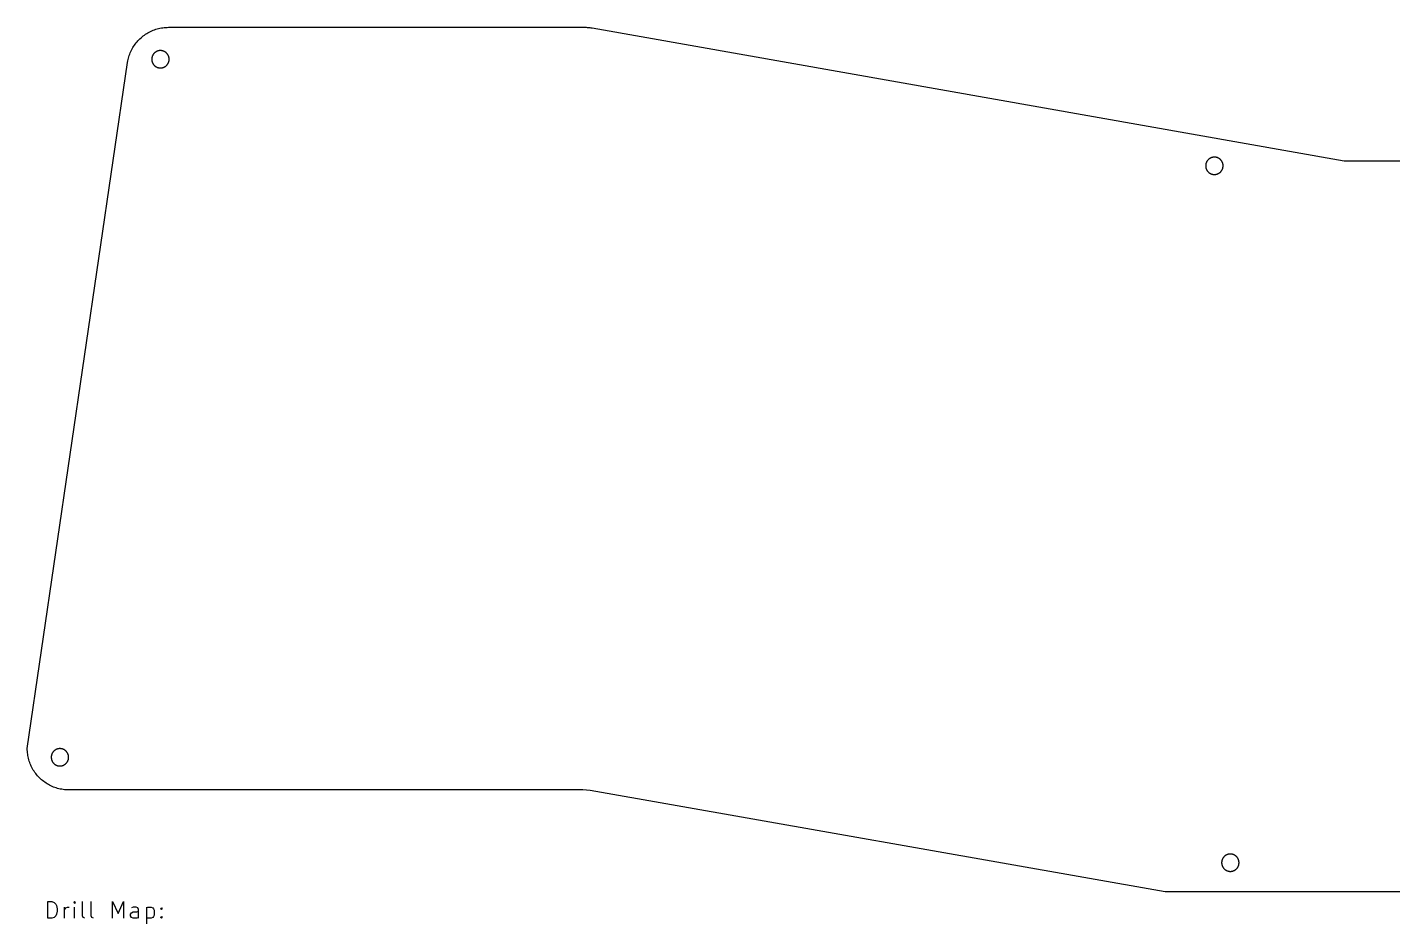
# Model space of a CAD drawing. Extents: x 38 to 367, y -220 to -111.
# Drawn here: x 37.6 to 202.4, y -219.6 to -111.3 of the extents above; entities that cross this region are included whole.
import ezdxf

# ---------------------------------------------------------------- set-up
doc = ezdxf.new("R2010")
doc.units = 0
doc.layers.add('BLACK', color=7, linetype='CONTINUOUS')

msp = doc.modelspace()

# ---------------------------------------------------------------- linework, layer by layer
at = {"layer": 'BLACK', "linetype": 'CONTINUOUS'}
for p, q in [((51.8635, -112.119), (52.009, -112.026)), ((52.009, -112.026), (52.1577, -111.938)), ((52.1577, -111.938), (52.3093, -111.855)), ((52.3093, -111.855), (52.4637, -111.777)), ((52.4637, -111.777), (52.6207, -111.704)), ((52.6207, -111.704), (52.7801, -111.637)), ((52.7801, -111.637), (52.9417, -111.576)), ((52.9417, -111.576), (53.1053, -111.52)), ((53.1053, -111.52), (53.2708, -111.47)), ((53.2708, -111.47), (53.4379, -111.426)), ((53.4379, -111.426), (53.6065, -111.387)), ((53.6065, -111.387), (53.7763, -111.354)), ((53.7763, -111.354), (53.9471, -111.328)), ((53.9471, -111.328), (54.1187, -111.307)), ((54.1187, -111.307), (54.291, -111.292)), ((54.291, -111.292), (54.4636, -111.283)), ((54.4636, -111.283), (54.6365, -111.28)), ((54.6365, -111.28), (104.91, -111.276)), ((104.91, -111.276), (105.055, -111.278)), ((105.055, -111.278), (105.201, -111.284)), ((105.201, -111.284), (105.346, -111.295)), ((105.346, -111.295), (105.491, -111.31)), ((105.491, -111.31), (105.636, -111.329)), ((105.636, -111.329), (105.78, -111.352)), ((105.78, -111.352), (196.597, -127.396)), ((50.2458, -113.888), (50.3311, -113.738)), ((50.3311, -113.738), (50.4215, -113.591)), ((50.4215, -113.591), (50.517, -113.446)), ((50.517, -113.446), (50.6175, -113.306)), ((50.6175, -113.306), (50.7227, -113.169)), ((50.7227, -113.169), (50.8326, -113.035)), ((50.8326, -113.035), (50.9471, -112.905)), ((50.9471, -112.905), (51.0659, -112.78)), ((51.0659, -112.78), (51.1891, -112.659)), ((51.1891, -112.659), (51.3163, -112.541)), ((51.3163, -112.541), (51.4476, -112.429)), ((51.4476, -112.429), (51.5826, -112.321)), ((51.5826, -112.321), (51.7213, -112.218)), ((51.7213, -112.218), (51.8635, -112.119)), ((49.6952, -115.518), (49.7244, -115.348)), ((49.7244, -115.348), (49.7596, -115.179)), ((49.7596, -115.179), (49.8006, -115.011)), ((49.8006, -115.011), (49.8473, -114.844)), ((49.8473, -114.844), (49.8998, -114.679)), ((49.8998, -114.679), (49.958, -114.517)), ((49.958, -114.517), (50.0218, -114.356)), ((50.0218, -114.356), (50.091, -114.198)), ((50.091, -114.198), (50.1657, -114.042)), ((50.1657, -114.042), (50.2458, -113.888)), ((52.6117, -115.087), (52.6104, -115.123)), ((52.6104, -115.123), (52.6104, -115.159)), ((52.6104, -115.159), (52.6117, -115.196)), ((52.6142, -115.05), (52.6117, -115.087)), ((52.6117, -115.196), (52.6142, -115.232)), ((52.618, -115.014), (52.6142, -115.05)), ((52.6142, -115.232), (52.618, -115.268)), ((52.623, -114.978), (52.618, -115.014)), ((52.618, -115.268), (52.623, -115.305)), ((52.6293, -114.942), (52.623, -114.978)), ((52.623, -115.305), (52.6293, -115.34)), ((52.6369, -114.906), (52.6293, -114.942)), ((52.6293, -115.34), (52.6369, -115.376)), ((52.6456, -114.871), (52.6369, -114.906)), ((52.6369, -115.376), (52.6456, -115.411)), ((52.6556, -114.836), (52.6456, -114.871)), ((52.6668, -114.801), (52.6556, -114.836)), ((52.6792, -114.767), (52.6668, -114.801)), ((52.6928, -114.733), (52.6792, -114.767)), ((52.7075, -114.7), (52.6928, -114.733)), ((52.7234, -114.667), (52.7075, -114.7)), ((52.7405, -114.635), (52.7234, -114.667)), ((52.7586, -114.603), (52.7405, -114.635)), ((52.7778, -114.572), (52.7586, -114.603)), ((52.7981, -114.542), (52.7778, -114.572)), ((52.8194, -114.512), (52.7981, -114.542)), ((52.8418, -114.483), (52.8194, -114.512)), ((52.8651, -114.455), (52.8418, -114.483)), ((52.8894, -114.428), (52.8651, -114.455)), ((52.9146, -114.402), (52.8894, -114.428)), ((52.9407, -114.377), (52.9146, -114.402)), ((52.9676, -114.352), (52.9407, -114.377)), ((52.9954, -114.328), (52.9676, -114.352)), ((53.0241, -114.306), (52.9954, -114.328)), ((53.0534, -114.284), (53.0241, -114.306)), ((53.0835, -114.264), (53.0534, -114.284)), ((53.1143, -114.244), (53.0835, -114.264)), ((53.1458, -114.226), (53.1143, -114.244)), ((53.1779, -114.209), (53.1458, -114.226)), ((53.2105, -114.192), (53.1779, -114.209)), ((53.2437, -114.177), (53.2105, -114.192)), ((53.2774, -114.163), (53.2437, -114.177)), ((53.3116, -114.151), (53.2774, -114.163)), ((53.3462, -114.139), (53.3116, -114.151)), ((53.3811, -114.129), (53.3462, -114.139)), ((53.4164, -114.12), (53.3811, -114.129)), ((53.452, -114.112), (53.4164, -114.12)), ((53.4879, -114.105), (53.452, -114.112)), ((53.5239, -114.1), (53.4879, -114.105)), ((53.5602, -114.096), (53.5239, -114.1)), ((53.5965, -114.093), (53.5602, -114.096)), ((53.6329, -114.092), (53.5965, -114.093)), ((53.6693, -114.091), (53.6329, -114.092)), ((53.7058, -114.092), (53.6693, -114.091)), ((53.7422, -114.094), (53.7058, -114.092)), ((53.7784, -114.098), (53.7422, -114.094)), ((53.8146, -114.103), (53.7784, -114.098)), ((53.8505, -114.109), (53.8146, -114.103)), ((53.8863, -114.116), (53.8505, -114.109)), ((53.9217, -114.124), (53.8863, -114.116)), ((53.9568, -114.134), (53.9217, -114.124)), ((53.9916, -114.145), (53.9568, -114.134)), ((54.026, -114.157), (53.9916, -114.145)), ((54.0599, -114.17), (54.026, -114.157)), ((54.0934, -114.185), (54.0599, -114.17)), ((54.1263, -114.2), (54.0934, -114.185)), ((54.1587, -114.217), (54.1263, -114.2)), ((54.1905, -114.235), (54.1587, -114.217)), ((54.2216, -114.254), (54.1905, -114.235)), ((54.2521, -114.274), (54.2216, -114.254)), ((54.2818, -114.295), (54.2521, -114.274)), ((54.3108, -114.317), (54.2818, -114.295)), ((54.339, -114.34), (54.3108, -114.317)), ((54.3664, -114.364), (54.339, -114.34)), ((54.393, -114.389), (54.3664, -114.364)), ((54.4186, -114.415), (54.393, -114.389)), ((54.4434, -114.442), (54.4186, -114.415)), ((54.4672, -114.469), (54.4434, -114.442)), ((54.49, -114.498), (54.4672, -114.469)), ((54.5118, -114.527), (54.49, -114.498)), ((54.5326, -114.557), (54.5118, -114.527)), ((54.5524, -114.588), (54.5326, -114.557)), ((54.5711, -114.619), (54.5524, -114.588)), ((54.5887, -114.651), (54.5711, -114.619)), ((54.6051, -114.683), (54.5887, -114.651)), ((54.6204, -114.716), (54.6051, -114.683)), ((54.6346, -114.75), (54.6204, -114.716)), ((54.6476, -114.784), (54.6346, -114.75)), ((54.6594, -114.818), (54.6476, -114.784)), ((54.67, -114.853), (54.6594, -114.818)), ((54.6794, -114.889), (54.67, -114.853)), ((54.67, -115.429), (54.6794, -115.394)), ((54.6875, -114.924), (54.6794, -114.889)), ((54.6794, -115.394), (54.6875, -115.358)), ((54.6945, -114.96), (54.6875, -114.924)), ((54.6875, -115.358), (54.6945, -115.323)), ((54.7001, -114.996), (54.6945, -114.96)), ((54.6945, -115.323), (54.7001, -115.287)), ((54.7045, -115.032), (54.7001, -114.996)), ((54.7001, -115.287), (54.7045, -115.25)), ((54.7077, -115.068), (54.7045, -115.032)), ((54.7045, -115.25), (54.7077, -115.214)), ((54.7096, -115.105), (54.7077, -115.068)), ((54.7077, -115.214), (54.7096, -115.178)), ((54.7102, -115.141), (54.7096, -115.105)), ((54.7096, -115.178), (54.7102, -115.141)), ((37.5858, -198.421), (49.6952, -115.518)), ((52.6456, -115.411), (52.6556, -115.447)), ((52.6556, -115.447), (52.6668, -115.481)), ((52.6668, -115.481), (52.6792, -115.515)), ((52.6792, -115.515), (52.6928, -115.549)), ((52.6928, -115.549), (52.7075, -115.583)), ((52.7075, -115.583), (52.7234, -115.615)), ((52.7234, -115.615), (52.7405, -115.648)), ((52.7405, -115.648), (52.7586, -115.679)), ((52.7586, -115.679), (52.7778, -115.71)), ((52.7778, -115.71), (52.7981, -115.741)), ((52.7981, -115.741), (52.8194, -115.77)), ((52.8194, -115.77), (52.8418, -115.799)), ((52.8418, -115.799), (52.8651, -115.827)), ((52.8651, -115.827), (52.8894, -115.854)), ((52.8894, -115.854), (52.9146, -115.88)), ((52.9146, -115.88), (52.9407, -115.906)), ((52.9407, -115.906), (52.9676, -115.93)), ((52.9676, -115.93), (52.9954, -115.954)), ((52.9954, -115.954), (53.0241, -115.977)), ((53.0241, -115.977), (53.0534, -115.998)), ((53.0534, -115.998), (53.0835, -116.019)), ((53.0835, -116.019), (53.1143, -116.038)), ((53.1143, -116.038), (53.1458, -116.057)), ((53.1458, -116.057), (53.1779, -116.074)), ((53.1779, -116.074), (53.2105, -116.09)), ((53.2105, -116.09), (53.2437, -116.105)), ((53.2437, -116.105), (53.2774, -116.119)), ((53.2774, -116.119), (53.3116, -116.132)), ((53.3116, -116.132), (53.3462, -116.143)), ((53.3462, -116.143), (53.3811, -116.153)), ((53.3811, -116.153), (53.4164, -116.162)), ((53.4164, -116.162), (53.452, -116.17)), ((53.452, -116.17), (53.4879, -116.177)), ((53.4879, -116.177), (53.5239, -116.182)), ((53.5239, -116.182), (53.5602, -116.186)), ((53.5602, -116.186), (53.5965, -116.189)), ((53.5965, -116.189), (53.6329, -116.191)), ((53.6329, -116.191), (53.6693, -116.191)), ((53.6693, -116.191), (53.7058, -116.19)), ((53.7058, -116.19), (53.7422, -116.188)), ((53.7422, -116.188), (53.7784, -116.185)), ((53.7784, -116.185), (53.8146, -116.18)), ((53.8146, -116.18), (53.8505, -116.174)), ((53.8505, -116.174), (53.8863, -116.167)), ((53.8863, -116.167), (53.9217, -116.158)), ((53.9217, -116.158), (53.9568, -116.148)), ((53.9568, -116.148), (53.9916, -116.138)), ((53.9916, -116.138), (54.026, -116.125)), ((54.026, -116.125), (54.0599, -116.112)), ((54.0599, -116.112), (54.0934, -116.098)), ((54.0934, -116.098), (54.1263, -116.082)), ((54.1263, -116.082), (54.1587, -116.065)), ((54.1587, -116.065), (54.1905, -116.047)), ((54.1905, -116.047), (54.2216, -116.029)), ((54.2216, -116.029), (54.2521, -116.008)), ((54.2521, -116.008), (54.2818, -115.987)), ((54.2818, -115.987), (54.3108, -115.965)), ((54.3108, -115.965), (54.339, -115.942)), ((54.339, -115.942), (54.3664, -115.918)), ((54.3664, -115.918), (54.393, -115.893)), ((54.393, -115.893), (54.4186, -115.867)), ((54.4186, -115.867), (54.4434, -115.841)), ((54.4434, -115.841), (54.4672, -115.813)), ((54.4672, -115.813), (54.49, -115.785)), ((54.49, -115.785), (54.5118, -115.755)), ((54.5118, -115.755), (54.5326, -115.725)), ((54.5326, -115.725), (54.5524, -115.695)), ((54.5524, -115.695), (54.5711, -115.664)), ((54.5711, -115.664), (54.5887, -115.632)), ((54.5887, -115.632), (54.6051, -115.599)), ((54.6051, -115.599), (54.6204, -115.566)), ((54.6204, -115.566), (54.6346, -115.532)), ((54.6346, -115.532), (54.6476, -115.498)), ((54.6476, -115.498), (54.6594, -115.464)), ((54.6594, -115.464), (54.67, -115.429)), ((179.866, -127.959), (179.865, -127.995)), ((179.865, -127.995), (179.865, -128.032)), ((179.865, -128.032), (179.866, -128.068)), ((179.869, -127.922), (179.866, -127.959)), ((179.866, -128.068), (179.869, -128.104)), ((179.873, -127.886), (179.869, -127.922)), ((179.869, -128.104), (179.873, -128.141)), ((179.878, -127.85), (179.873, -127.886)), ((179.873, -128.141), (179.878, -128.177)), ((179.884, -127.814), (179.878, -127.85)), ((179.878, -128.177), (179.884, -128.213)), ((179.892, -127.778), (179.884, -127.814)), ((179.884, -128.213), (179.892, -128.248)), ((179.9, -127.743), (179.892, -127.778)), ((179.892, -128.248), (179.9, -128.284)), ((179.91, -127.708), (179.9, -127.743)), ((179.9, -128.284), (179.91, -128.319)), ((179.921, -127.673), (179.91, -127.708)), ((179.91, -128.319), (179.921, -128.353)), ((179.934, -127.639), (179.921, -127.673)), ((179.921, -128.353), (179.934, -128.388)), ((179.947, -127.605), (179.934, -127.639)), ((179.934, -128.388), (179.947, -128.421)), ((179.962, -127.572), (179.947, -127.605)), ((179.947, -128.421), (179.962, -128.455)), ((179.978, -127.539), (179.962, -127.572)), ((179.962, -128.455), (179.978, -128.488)), ((179.995, -127.507), (179.978, -127.539)), ((179.978, -128.488), (179.995, -128.52)), ((180.013, -127.475), (179.995, -127.507)), ((179.995, -128.52), (180.013, -128.551)), ((180.032, -127.444), (180.013, -127.475)), ((180.013, -128.551), (180.032, -128.582)), ((180.053, -127.414), (180.032, -127.444)), ((180.032, -128.582), (180.053, -128.613)), ((180.074, -127.384), (180.053, -127.414)), ((180.096, -127.356), (180.074, -127.384)), ((180.12, -127.328), (180.096, -127.356)), ((180.144, -127.3), (180.12, -127.328)), ((180.169, -127.274), (180.144, -127.3)), ((180.195, -127.249), (180.169, -127.274)), ((180.222, -127.224), (180.195, -127.249)), ((180.25, -127.201), (180.222, -127.224)), ((180.279, -127.178), (180.25, -127.201)), ((180.308, -127.156), (180.279, -127.178)), ((180.338, -127.136), (180.308, -127.156)), ((180.369, -127.116), (180.338, -127.136)), ((180.4, -127.098), (180.369, -127.116)), ((180.433, -127.081), (180.4, -127.098)), ((180.465, -127.065), (180.433, -127.081)), ((180.498, -127.049), (180.465, -127.065)), ((180.532, -127.036), (180.498, -127.049)), ((180.566, -127.023), (180.532, -127.036)), ((180.601, -127.011), (180.566, -127.023)), ((180.636, -127.001), (180.601, -127.011)), ((180.671, -126.992), (180.636, -127.001)), ((180.707, -126.984), (180.671, -126.992)), ((180.743, -126.978), (180.707, -126.984)), ((180.779, -126.972), (180.743, -126.978)), ((180.815, -126.968), (180.779, -126.972)), ((180.851, -126.965), (180.815, -126.968)), ((180.888, -126.964), (180.851, -126.965)), ((180.924, -126.963), (180.888, -126.964)), ((180.96, -126.964), (180.924, -126.963)), ((180.997, -126.967), (180.96, -126.964)), ((181.033, -126.97), (180.997, -126.967)), ((181.069, -126.975), (181.033, -126.97)), ((181.105, -126.981), (181.069, -126.975)), ((181.141, -126.988), (181.105, -126.981)), ((181.176, -126.996), (181.141, -126.988)), ((181.212, -127.006), (181.176, -126.996)), ((181.246, -127.017), (181.212, -127.006)), ((181.281, -127.029), (181.246, -127.017)), ((181.315, -127.042), (181.281, -127.029)), ((181.348, -127.057), (181.315, -127.042)), ((181.381, -127.072), (181.348, -127.057)), ((181.413, -127.089), (181.381, -127.072)), ((181.445, -127.107), (181.413, -127.089)), ((181.476, -127.126), (181.445, -127.107)), ((181.507, -127.146), (181.476, -127.126)), ((181.536, -127.167), (181.507, -127.146)), ((181.565, -127.189), (181.536, -127.167)), ((181.594, -127.212), (181.565, -127.189)), ((181.621, -127.236), (181.594, -127.212)), ((181.648, -127.261), (181.621, -127.236)), ((181.673, -127.287), (181.648, -127.261)), ((181.698, -127.314), (181.673, -127.287)), ((181.722, -127.342), (181.698, -127.314)), ((181.745, -127.37), (181.722, -127.342)), ((181.767, -127.399), (181.745, -127.37)), ((181.787, -127.429), (181.767, -127.399)), ((181.807, -127.46), (181.787, -127.429)), ((181.787, -128.598), (181.807, -128.567)), ((181.826, -127.491), (181.807, -127.46)), ((181.807, -128.567), (181.826, -128.536)), ((181.843, -127.523), (181.826, -127.491)), ((181.826, -128.536), (181.843, -128.504)), ((181.86, -127.555), (181.843, -127.523)), ((181.843, -128.504), (181.86, -128.471)), ((181.875, -127.588), (181.86, -127.555)), ((181.86, -128.471), (181.875, -128.438)), ((181.889, -127.622), (181.875, -127.588)), ((181.875, -128.438), (181.889, -128.405)), ((181.902, -127.656), (181.889, -127.622)), ((181.889, -128.405), (181.902, -128.371)), ((181.914, -127.691), (181.902, -127.656)), ((181.902, -128.371), (181.914, -128.336)), ((181.925, -127.725), (181.914, -127.691)), ((181.914, -128.336), (181.925, -128.301)), ((181.934, -127.761), (181.925, -127.725)), ((181.925, -128.301), (181.934, -128.266)), ((181.942, -127.796), (181.934, -127.761)), ((181.934, -128.266), (181.942, -128.23)), ((181.949, -127.832), (181.942, -127.796)), ((181.942, -128.23), (181.949, -128.195)), ((181.955, -127.868), (181.949, -127.832)), ((181.949, -128.195), (181.955, -128.159)), ((181.959, -127.904), (181.955, -127.868)), ((181.955, -128.159), (181.959, -128.122)), ((181.962, -127.941), (181.959, -127.904)), ((181.959, -128.122), (181.962, -128.086)), ((181.964, -127.977), (181.962, -127.941)), ((181.962, -128.086), (181.964, -128.05)), ((181.965, -128.013), (181.964, -127.977)), ((181.964, -128.05), (181.965, -128.013)), ((196.597, -127.396), (196.655, -127.406)), ((196.655, -127.406), (196.713, -127.413)), ((196.713, -127.413), (196.771, -127.419)), ((196.771, -127.419), (196.829, -127.423)), ((196.829, -127.423), (196.887, -127.426)), ((196.887, -127.426), (196.945, -127.427)), ((196.945, -127.427), (208.721, -127.427)), ((180.053, -128.613), (180.074, -128.642)), ((180.074, -128.642), (180.096, -128.671)), ((180.096, -128.671), (180.12, -128.699)), ((180.12, -128.699), (180.144, -128.726)), ((180.144, -128.726), (180.169, -128.753)), ((180.169, -128.753), (180.195, -128.778)), ((180.195, -128.778), (180.222, -128.803)), ((180.222, -128.803), (180.25, -128.826)), ((180.25, -128.826), (180.279, -128.849)), ((180.279, -128.849), (180.308, -128.87)), ((180.308, -128.87), (180.338, -128.891)), ((180.338, -128.891), (180.369, -128.91)), ((180.369, -128.91), (180.4, -128.929)), ((180.4, -128.929), (180.433, -128.946)), ((180.433, -128.946), (180.465, -128.962)), ((180.465, -128.962), (180.498, -128.977)), ((180.498, -128.977), (180.532, -128.991)), ((180.532, -128.991), (180.566, -129.004)), ((180.566, -129.004), (180.601, -129.015)), ((180.601, -129.015), (180.636, -129.026)), ((180.636, -129.026), (180.671, -129.035)), ((180.671, -129.035), (180.707, -129.042)), ((180.707, -129.042), (180.743, -129.049)), ((180.743, -129.049), (180.779, -129.054)), ((180.779, -129.054), (180.815, -129.059)), ((180.815, -129.059), (180.851, -129.061)), ((180.851, -129.061), (180.888, -129.063)), ((180.888, -129.063), (180.924, -129.063)), ((180.924, -129.063), (180.96, -129.062)), ((180.96, -129.062), (180.997, -129.06)), ((180.997, -129.06), (181.033, -129.057)), ((181.033, -129.057), (181.069, -129.052)), ((181.069, -129.052), (181.105, -129.046)), ((181.105, -129.046), (181.141, -129.039)), ((181.141, -129.039), (181.176, -129.03)), ((181.176, -129.03), (181.212, -129.021)), ((181.212, -129.021), (181.246, -129.01)), ((181.246, -129.01), (181.281, -128.998)), ((181.281, -128.998), (181.315, -128.984)), ((181.315, -128.984), (181.348, -128.97)), ((181.348, -128.97), (181.381, -128.954)), ((181.381, -128.954), (181.413, -128.937)), ((181.413, -128.937), (181.445, -128.92)), ((181.445, -128.92), (181.476, -128.901)), ((181.476, -128.901), (181.507, -128.881)), ((181.507, -128.881), (181.536, -128.86)), ((181.536, -128.86), (181.565, -128.838)), ((181.565, -128.838), (181.594, -128.814)), ((181.594, -128.814), (181.621, -128.79)), ((181.621, -128.79), (181.648, -128.765)), ((181.648, -128.765), (181.673, -128.74)), ((181.673, -128.74), (181.698, -128.713)), ((181.698, -128.713), (181.722, -128.685)), ((181.722, -128.685), (181.745, -128.657)), ((181.745, -128.657), (181.767, -128.628)), ((181.767, -128.628), (181.787, -128.598)), ((37.5886, -198.592), (37.5858, -198.421)), ((37.5973, -198.762), (37.5886, -198.592)), ((37.6118, -198.932), (37.5973, -198.762)), ((37.6321, -199.102), (37.6118, -198.932)), ((37.6582, -199.271), (37.6321, -199.102)), ((37.69, -199.439), (37.6582, -199.271)), ((37.7275, -199.605), (37.69, -199.439)), ((40.4758, -199.428), (40.4746, -199.465)), ((40.4746, -199.465), (40.4746, -199.501)), ((40.4784, -199.392), (40.4758, -199.428)), ((40.4821, -199.356), (40.4784, -199.392)), ((40.4872, -199.32), (40.4821, -199.356)), ((40.4935, -199.284), (40.4872, -199.32)), ((40.501, -199.248), (40.4935, -199.284)), ((40.5098, -199.213), (40.501, -199.248)), ((40.5198, -199.178), (40.5098, -199.213)), ((40.531, -199.143), (40.5198, -199.178)), ((40.5434, -199.109), (40.531, -199.143)), ((40.557, -199.075), (40.5434, -199.109)), ((40.5717, -199.042), (40.557, -199.075)), ((40.5876, -199.009), (40.5717, -199.042)), ((40.6046, -198.976), (40.5876, -199.009)), ((40.6228, -198.945), (40.6046, -198.976)), ((40.642, -198.914), (40.6228, -198.945)), ((40.6623, -198.884), (40.642, -198.914)), ((40.6836, -198.854), (40.6623, -198.884)), ((40.7059, -198.825), (40.6836, -198.854)), ((40.7292, -198.797), (40.7059, -198.825)), ((40.7535, -198.77), (40.7292, -198.797)), ((40.7787, -198.744), (40.7535, -198.77)), ((40.8048, -198.718), (40.7787, -198.744)), ((40.8318, -198.694), (40.8048, -198.718)), ((40.8596, -198.67), (40.8318, -198.694)), ((40.8882, -198.648), (40.8596, -198.67)), ((40.9176, -198.626), (40.8882, -198.648)), ((40.9477, -198.606), (40.9176, -198.626)), ((40.9785, -198.586), (40.9477, -198.606)), ((41.01, -198.568), (40.9785, -198.586)), ((41.042, -198.55), (41.01, -198.568)), ((41.0747, -198.534), (41.042, -198.55)), ((41.1079, -198.519), (41.0747, -198.534)), ((41.1416, -198.505), (41.1079, -198.519)), ((41.1758, -198.493), (41.1416, -198.505)), ((41.2104, -198.481), (41.1758, -198.493)), ((41.2453, -198.471), (41.2104, -198.481)), ((41.2806, -198.462), (41.2453, -198.471)), ((41.3162, -198.454), (41.2806, -198.462)), ((41.3521, -198.447), (41.3162, -198.454)), ((41.3881, -198.442), (41.3521, -198.447)), ((41.4243, -198.438), (41.3881, -198.442)), ((41.4607, -198.435), (41.4243, -198.438)), ((41.4971, -198.433), (41.4607, -198.435)), ((41.5335, -198.433), (41.4971, -198.433)), ((41.57, -198.434), (41.5335, -198.433)), ((41.6063, -198.436), (41.57, -198.434)), ((41.6426, -198.44), (41.6063, -198.436)), ((41.6788, -198.444), (41.6426, -198.44)), ((41.7147, -198.45), (41.6788, -198.444)), ((41.7504, -198.458), (41.7147, -198.45)), ((41.7859, -198.466), (41.7504, -198.458)), ((41.821, -198.476), (41.7859, -198.466)), ((41.8558, -198.487), (41.821, -198.476)), ((41.8902, -198.499), (41.8558, -198.487)), ((41.9241, -198.512), (41.8902, -198.499)), ((41.9576, -198.526), (41.9241, -198.512)), ((41.9905, -198.542), (41.9576, -198.526)), ((42.0229, -198.559), (41.9905, -198.542)), ((42.0547, -198.577), (42.0229, -198.559)), ((42.0858, -198.596), (42.0547, -198.577)), ((42.1163, -198.616), (42.0858, -198.596)), ((42.146, -198.637), (42.1163, -198.616)), ((42.175, -198.659), (42.146, -198.637)), ((42.2032, -198.682), (42.175, -198.659)), ((42.2306, -198.706), (42.2032, -198.682)), ((42.2571, -198.731), (42.2306, -198.706)), ((42.2828, -198.757), (42.2571, -198.731)), ((42.3075, -198.784), (42.2828, -198.757)), ((42.3314, -198.811), (42.3075, -198.784)), ((42.3542, -198.84), (42.3314, -198.811)), ((42.376, -198.869), (42.3542, -198.84)), ((42.3968, -198.899), (42.376, -198.869)), ((42.4166, -198.929), (42.3968, -198.899)), ((42.4352, -198.961), (42.4166, -198.929)), ((42.4528, -198.993), (42.4352, -198.961)), ((42.4693, -199.025), (42.4528, -198.993)), ((42.4846, -199.058), (42.4693, -199.025)), ((42.4988, -199.092), (42.4846, -199.058)), ((42.5118, -199.126), (42.4988, -199.092)), ((42.5236, -199.16), (42.5118, -199.126)), ((42.5342, -199.195), (42.5236, -199.16)), ((42.5436, -199.23), (42.5342, -199.195)), ((42.5517, -199.266), (42.5436, -199.23)), ((42.5586, -199.302), (42.5517, -199.266)), ((42.5643, -199.338), (42.5586, -199.302)), ((42.5687, -199.374), (42.5643, -199.338)), ((42.5719, -199.41), (42.5687, -199.374)), ((42.5738, -199.447), (42.5719, -199.41)), ((42.5744, -199.483), (42.5738, -199.447)), ((37.7707, -199.77), (37.7275, -199.605)), ((37.8196, -199.934), (37.7707, -199.77)), ((37.8739, -200.096), (37.8196, -199.934)), ((37.9338, -200.256), (37.8739, -200.096)), ((37.9991, -200.414), (37.9338, -200.256)), ((38.0698, -200.569), (37.9991, -200.414)), ((38.1457, -200.722), (38.0698, -200.569)), ((38.2268, -200.872), (38.1457, -200.722)), ((38.313, -201.02), (38.2268, -200.872)), ((38.4042, -201.164), (38.313, -201.02)), ((40.4746, -199.501), (40.4758, -199.538)), ((40.4758, -199.538), (40.4784, -199.574)), ((40.4784, -199.574), (40.4821, -199.61)), ((40.4821, -199.61), (40.4872, -199.646)), ((40.4872, -199.646), (40.4935, -199.682)), ((40.4935, -199.682), (40.501, -199.718)), ((40.501, -199.718), (40.5098, -199.753)), ((40.5098, -199.753), (40.5198, -199.788)), ((40.5198, -199.788), (40.531, -199.823)), ((40.531, -199.823), (40.5434, -199.857)), ((40.5434, -199.857), (40.557, -199.891)), ((40.557, -199.891), (40.5717, -199.924)), ((40.5717, -199.924), (40.5876, -199.957)), ((40.5876, -199.957), (40.6046, -199.989)), ((40.6046, -199.989), (40.6228, -200.021)), ((40.6228, -200.021), (40.642, -200.052)), ((40.642, -200.052), (40.6623, -200.082)), ((40.6623, -200.082), (40.6836, -200.112)), ((40.6836, -200.112), (40.7059, -200.141)), ((40.7059, -200.141), (40.7292, -200.169)), ((40.7292, -200.169), (40.7535, -200.196)), ((40.7535, -200.196), (40.7787, -200.222)), ((40.7787, -200.222), (40.8048, -200.248)), ((40.8048, -200.248), (40.8318, -200.272)), ((40.8318, -200.272), (40.8596, -200.296)), ((40.8596, -200.296), (40.8882, -200.318)), ((40.8882, -200.318), (40.9176, -200.34)), ((40.9176, -200.34), (40.9477, -200.36)), ((40.9477, -200.36), (40.9785, -200.38)), ((40.9785, -200.38), (41.01, -200.398)), ((41.01, -200.398), (41.042, -200.416)), ((41.042, -200.416), (41.0747, -200.432)), ((41.0747, -200.432), (41.1079, -200.447)), ((41.1079, -200.447), (41.1416, -200.461)), ((41.1416, -200.461), (41.1758, -200.473)), ((41.1758, -200.473), (41.2104, -200.485)), ((41.2104, -200.485), (41.2453, -200.495)), ((41.2453, -200.495), (41.2806, -200.504)), ((41.2806, -200.504), (41.3162, -200.512)), ((41.3162, -200.512), (41.3521, -200.519)), ((41.3521, -200.519), (41.3881, -200.524)), ((41.3881, -200.524), (41.4243, -200.528)), ((41.4243, -200.528), (41.4607, -200.531)), ((41.4607, -200.531), (41.4971, -200.533)), ((41.4971, -200.533), (41.5335, -200.533)), ((41.5335, -200.533), (41.57, -200.532)), ((41.57, -200.532), (41.6063, -200.53)), ((41.6063, -200.53), (41.6426, -200.526)), ((41.6426, -200.526), (41.6788, -200.522)), ((41.6788, -200.522), (41.7147, -200.516)), ((41.7147, -200.516), (41.7504, -200.508)), ((41.7504, -200.508), (41.7859, -200.5)), ((41.7859, -200.5), (41.821, -200.49)), ((41.821, -200.49), (41.8558, -200.479)), ((41.8558, -200.479), (41.8902, -200.467)), ((41.8902, -200.467), (41.9241, -200.454)), ((41.9241, -200.454), (41.9576, -200.439)), ((41.9576, -200.439), (41.9905, -200.424)), ((41.9905, -200.424), (42.0229, -200.407)), ((42.0229, -200.407), (42.0547, -200.389)), ((42.0547, -200.389), (42.0858, -200.37)), ((42.0858, -200.37), (42.1163, -200.35)), ((42.1163, -200.35), (42.146, -200.329)), ((42.146, -200.329), (42.175, -200.307)), ((42.175, -200.307), (42.2032, -200.284)), ((42.2032, -200.284), (42.2306, -200.26)), ((42.2306, -200.26), (42.2571, -200.235)), ((42.2571, -200.235), (42.2828, -200.209)), ((42.2828, -200.209), (42.3075, -200.182)), ((42.3075, -200.182), (42.3314, -200.155)), ((42.3314, -200.155), (42.3542, -200.126)), ((42.3542, -200.126), (42.376, -200.097)), ((42.376, -200.097), (42.3968, -200.067)), ((42.3968, -200.067), (42.4166, -200.037)), ((42.4166, -200.037), (42.4352, -200.005)), ((42.4352, -200.005), (42.4528, -199.973)), ((42.4528, -199.973), (42.4693, -199.941)), ((42.4693, -199.941), (42.4846, -199.908)), ((42.4846, -199.908), (42.4988, -199.874)), ((42.4988, -199.874), (42.5118, -199.84)), ((42.5118, -199.84), (42.5236, -199.806)), ((42.5236, -199.806), (42.5342, -199.771)), ((42.5342, -199.771), (42.5436, -199.736)), ((42.5436, -199.736), (42.5517, -199.7)), ((42.5517, -199.7), (42.5586, -199.664)), ((42.5586, -199.664), (42.5643, -199.628)), ((42.5643, -199.628), (42.5687, -199.592)), ((42.5687, -199.592), (42.5719, -199.556)), ((42.5719, -199.556), (42.5738, -199.519)), ((42.5738, -199.519), (42.5744, -199.483)), ((38.5002, -201.305), (38.4042, -201.164)), ((38.601, -201.443), (38.5002, -201.305)), ((38.7065, -201.578), (38.601, -201.443)), ((38.8165, -201.708), (38.7065, -201.578)), ((38.9309, -201.835), (38.8165, -201.708)), ((39.0495, -201.958), (38.9309, -201.835)), ((39.1723, -202.077), (39.0495, -201.958)), ((39.2991, -202.191), (39.1723, -202.077)), ((39.4297, -202.301), (39.2991, -202.191)), ((39.5639, -202.407), (39.4297, -202.301)), ((39.7017, -202.507), (39.5639, -202.407)), ((39.8429, -202.604), (39.7017, -202.507)), ((39.9873, -202.695), (39.8429, -202.604)), ((40.1347, -202.781), (39.9873, -202.695)), ((40.2849, -202.862), (40.1347, -202.781)), ((40.4378, -202.938), (40.2849, -202.862)), ((40.5933, -203.009), (40.4378, -202.938)), ((40.7511, -203.074), (40.5933, -203.009)), ((40.911, -203.134), (40.7511, -203.074)), ((41.0728, -203.189), (40.911, -203.134)), ((41.2365, -203.238), (41.0728, -203.189)), ((41.4017, -203.281), (41.2365, -203.238)), ((41.5682, -203.318), (41.4017, -203.281)), ((41.736, -203.35), (41.5682, -203.318)), ((41.9048, -203.376), (41.736, -203.35)), ((42.0743, -203.397), (41.9048, -203.376)), ((42.2445, -203.411), (42.0743, -203.397)), ((42.415, -203.42), (42.2445, -203.411)), ((42.5858, -203.423), (42.415, -203.42)), ((104.677, -203.423), (42.5858, -203.423)), ((105.544, -203.499), (104.677, -203.423)), ((174.962, -215.718), (105.544, -203.499)), ((181.792, -212.163), (181.791, -212.2)), ((181.791, -212.2), (181.791, -212.236)), ((181.791, -212.236), (181.792, -212.273)), ((181.795, -212.127), (181.792, -212.163)), ((181.792, -212.273), (181.795, -212.309)), ((181.799, -212.091), (181.795, -212.127)), ((181.795, -212.309), (181.799, -212.345)), ((181.804, -212.055), (181.799, -212.091)), ((181.799, -212.345), (181.804, -212.381)), ((181.81, -212.019), (181.804, -212.055)), ((181.804, -212.381), (181.81, -212.417)), ((181.818, -211.983), (181.81, -212.019)), ((181.81, -212.417), (181.818, -212.453)), ((181.826, -211.948), (181.818, -211.983)), ((181.818, -212.453), (181.826, -212.488)), ((181.836, -211.913), (181.826, -211.948)), ((181.826, -212.488), (181.836, -212.523)), ((181.848, -211.878), (181.836, -211.913)), ((181.836, -212.523), (181.848, -212.558)), ((181.86, -211.844), (181.848, -211.878)), ((181.848, -212.558), (181.86, -212.592)), ((181.873, -211.81), (181.86, -211.844)), ((181.86, -212.592), (181.873, -212.626)), ((181.888, -211.777), (181.873, -211.81)), ((181.873, -212.626), (181.888, -212.66)), ((181.904, -211.744), (181.888, -211.777)), ((181.888, -212.66), (181.904, -212.692)), ((181.921, -211.712), (181.904, -211.744)), ((181.939, -211.68), (181.921, -211.712)), ((181.959, -211.649), (181.939, -211.68)), ((181.979, -211.619), (181.959, -211.649)), ((182, -211.589), (181.979, -211.619)), ((182.022, -211.56), (182, -211.589)), ((182.046, -211.532), (182.022, -211.56)), ((182.07, -211.505), (182.046, -211.532)), ((182.095, -211.479), (182.07, -211.505)), ((182.121, -211.453), (182.095, -211.479)), ((182.148, -211.429), (182.121, -211.453)), ((182.176, -211.405), (182.148, -211.429)), ((182.205, -211.383), (182.176, -211.405)), ((182.234, -211.361), (182.205, -211.383)), ((182.264, -211.341), (182.234, -211.361)), ((182.295, -211.321), (182.264, -211.341)), ((182.326, -211.303), (182.295, -211.321)), ((182.359, -211.285), (182.326, -211.303)), ((182.391, -211.269), (182.359, -211.285)), ((182.424, -211.254), (182.391, -211.269)), ((182.458, -211.24), (182.424, -211.254)), ((182.492, -211.228), (182.458, -211.24)), ((182.527, -211.216), (182.492, -211.228)), ((182.562, -211.206), (182.527, -211.216)), ((182.597, -211.197), (182.562, -211.206)), ((182.633, -211.189), (182.597, -211.197)), ((182.669, -211.182), (182.633, -211.189)), ((182.705, -211.177), (182.669, -211.182)), ((182.741, -211.173), (182.705, -211.177)), ((182.777, -211.17), (182.741, -211.173)), ((182.814, -211.168), (182.777, -211.17)), ((182.85, -211.168), (182.814, -211.168)), ((182.886, -211.169), (182.85, -211.168)), ((182.923, -211.171), (182.886, -211.169)), ((182.959, -211.175), (182.923, -211.171)), ((182.995, -211.18), (182.959, -211.175)), ((183.031, -211.186), (182.995, -211.18)), ((183.067, -211.193), (183.031, -211.186)), ((183.102, -211.201), (183.067, -211.193)), ((183.138, -211.211), (183.102, -211.201)), ((183.172, -211.222), (183.138, -211.211)), ((183.207, -211.234), (183.172, -211.222)), ((183.241, -211.247), (183.207, -211.234)), ((183.274, -211.262), (183.241, -211.247)), ((183.307, -211.277), (183.274, -211.262)), ((183.339, -211.294), (183.307, -211.277)), ((183.371, -211.312), (183.339, -211.294)), ((183.402, -211.331), (183.371, -211.312)), ((183.433, -211.351), (183.402, -211.331)), ((183.463, -211.372), (183.433, -211.351)), ((183.492, -211.394), (183.463, -211.372)), ((183.52, -211.417), (183.492, -211.394)), ((183.547, -211.441), (183.52, -211.417)), ((183.574, -211.466), (183.547, -211.441)), ((183.599, -211.492), (183.574, -211.466)), ((183.624, -211.519), (183.599, -211.492)), ((183.648, -211.546), (183.624, -211.519)), ((183.671, -211.575), (183.648, -211.546)), ((183.693, -211.604), (183.671, -211.575)), ((183.713, -211.634), (183.693, -211.604)), ((183.733, -211.664), (183.713, -211.634)), ((183.752, -211.696), (183.733, -211.664)), ((183.769, -211.728), (183.752, -211.696)), ((183.786, -211.76), (183.769, -211.728)), ((183.801, -211.793), (183.786, -211.76)), ((183.786, -212.676), (183.801, -212.643)), ((183.815, -211.827), (183.801, -211.793)), ((183.801, -212.643), (183.815, -212.609)), ((183.828, -211.861), (183.815, -211.827)), ((183.815, -212.609), (183.828, -212.575)), ((183.84, -211.895), (183.828, -211.861)), ((183.828, -212.575), (183.84, -212.541)), ((183.851, -211.93), (183.84, -211.895)), ((183.84, -212.541), (183.851, -212.506)), ((183.86, -211.965), (183.851, -211.93)), ((183.851, -212.506), (183.86, -212.471)), ((183.868, -212.001), (183.86, -211.965)), ((183.86, -212.471), (183.868, -212.435)), ((183.875, -212.037), (183.868, -212.001)), ((183.868, -212.435), (183.875, -212.399)), ((183.881, -212.073), (183.875, -212.037)), ((183.875, -212.399), (183.881, -212.363)), ((183.885, -212.109), (183.881, -212.073)), ((183.881, -212.363), (183.885, -212.327)), ((183.888, -212.145), (183.885, -212.109)), ((183.885, -212.327), (183.888, -212.291)), ((183.89, -212.182), (183.888, -212.145)), ((183.888, -212.291), (183.89, -212.255)), ((183.891, -212.218), (183.89, -212.182)), ((183.89, -212.255), (183.891, -212.218)), ((181.904, -212.692), (181.921, -212.725)), ((181.921, -212.725), (181.939, -212.756)), ((181.939, -212.756), (181.959, -212.787)), ((181.959, -212.787), (181.979, -212.817)), ((181.979, -212.817), (182, -212.847)), ((182, -212.847), (182.022, -212.876)), ((182.022, -212.876), (182.046, -212.904)), ((182.046, -212.904), (182.07, -212.931)), ((182.07, -212.931), (182.095, -212.957)), ((182.095, -212.957), (182.121, -212.983)), ((182.121, -212.983), (182.148, -213.007)), ((182.148, -213.007), (182.176, -213.031)), ((182.176, -213.031), (182.205, -213.053)), ((182.205, -213.053), (182.234, -213.075)), ((182.234, -213.075), (182.264, -213.096)), ((182.264, -213.096), (182.295, -213.115)), ((182.295, -213.115), (182.326, -213.133)), ((182.326, -213.133), (182.359, -213.151)), ((182.359, -213.151), (182.391, -213.167)), ((182.391, -213.167), (182.424, -213.182)), ((182.424, -213.182), (182.458, -213.196)), ((182.458, -213.196), (182.492, -213.209)), ((182.492, -213.209), (182.527, -213.22)), ((182.527, -213.22), (182.562, -213.23)), ((182.562, -213.23), (182.597, -213.239)), ((182.597, -213.239), (182.633, -213.247)), ((182.633, -213.247), (182.669, -213.254)), ((182.669, -213.254), (182.705, -213.259)), ((182.705, -213.259), (182.741, -213.263)), ((182.741, -213.263), (182.777, -213.266)), ((182.777, -213.266), (182.814, -213.268)), ((182.814, -213.268), (182.85, -213.268)), ((182.85, -213.268), (182.886, -213.267)), ((182.886, -213.267), (182.923, -213.265)), ((182.923, -213.265), (182.959, -213.261)), ((182.959, -213.261), (182.995, -213.257)), ((182.995, -213.257), (183.031, -213.251)), ((183.031, -213.251), (183.067, -213.244)), ((183.067, -213.244), (183.102, -213.235)), ((183.102, -213.235), (183.138, -213.225)), ((183.138, -213.225), (183.172, -213.214)), ((183.172, -213.214), (183.207, -213.202)), ((183.207, -213.202), (183.241, -213.189)), ((183.241, -213.189), (183.274, -213.175)), ((183.274, -213.175), (183.307, -213.159)), ((183.307, -213.159), (183.339, -213.142)), ((183.339, -213.142), (183.371, -213.124)), ((183.371, -213.124), (183.402, -213.105)), ((183.402, -213.105), (183.433, -213.085)), ((183.433, -213.085), (183.463, -213.064)), ((183.463, -213.064), (183.492, -213.042)), ((183.492, -213.042), (183.52, -213.019)), ((183.52, -213.019), (183.547, -212.995)), ((183.547, -212.995), (183.574, -212.97)), ((183.574, -212.97), (183.599, -212.944)), ((183.599, -212.944), (183.624, -212.918)), ((183.624, -212.918), (183.648, -212.89)), ((183.648, -212.89), (183.671, -212.862)), ((183.671, -212.862), (183.693, -212.832)), ((183.693, -212.832), (183.713, -212.802)), ((183.713, -212.802), (183.733, -212.772)), ((183.733, -212.772), (183.752, -212.74)), ((183.752, -212.74), (183.769, -212.709)), ((183.769, -212.709), (183.786, -212.676)), ((229.918, -215.718), (174.962, -215.718)), ((40.0619, -218.923), (40.0619, -216.923)), ((40.0619, -216.923), (40.5381, -216.923)), ((40.5381, -216.923), (40.8238, -217.018)), ((40.8238, -217.018), (41.0143, -217.209)), ((41.0143, -217.209), (41.1096, -217.399)), ((41.1096, -217.399), (41.2048, -217.78)), ((42.0619, -218.923), (42.0619, -217.59)), ((42.2524, -217.685), (42.4429, -217.59)), ((42.4429, -217.59), (42.6334, -217.59)), ((43.3, -216.923), (43.2048, -217.018)), ((43.2048, -217.018), (43.3, -217.113)), ((43.3953, -217.018), (43.3, -216.923)), ((43.3, -216.923), (43.3, -217.113)), ((43.3, -217.113), (43.3953, -217.018)), ((43.3, -218.923), (43.3, -217.59)), ((44.2524, -218.637), (44.2524, -216.923)), ((45.3, -218.637), (45.3, -216.923)), ((47.8715, -218.923), (47.8715, -216.923)), ((47.8715, -216.923), (48.5381, -218.351)), ((48.5381, -218.351), (49.2048, -216.923)), ((49.2048, -216.923), (49.2048, -218.923)), ((50.3477, -217.59), (50.1572, -217.685)), ((50.7286, -217.59), (50.3477, -217.59)), ((50.9191, -217.685), (50.7286, -217.59)), ((51.9667, -217.59), (51.9667, -219.59)), ((51.9667, -217.685), (52.1572, -217.59)), ((52.1572, -217.59), (52.5381, -217.59)), ((52.5381, -217.59), (52.7286, -217.685)), ((40.5381, -218.923), (40.0619, -218.923)), ((40.8238, -218.828), (40.5381, -218.923)), ((41.0143, -218.637), (40.8238, -218.828)), ((41.1096, -218.447), (41.0143, -218.637)), ((41.2048, -218.066), (41.1096, -218.447)), ((41.2048, -217.78), (41.2048, -218.066)), ((42.0619, -217.971), (42.1572, -217.78)), ((42.1572, -217.78), (42.2524, -217.685)), ((44.3477, -218.828), (44.2524, -218.637)), ((44.5381, -218.923), (44.3477, -218.828)), ((45.3953, -218.828), (45.3, -218.637)), ((45.5858, -218.923), (45.3953, -218.828)), ((50.0619, -218.447), (50.1572, -218.256)), ((50.0619, -218.637), (50.0619, -218.447)), ((50.1572, -218.828), (50.0619, -218.637)), ((50.1572, -218.256), (50.3477, -218.161)), ((50.3477, -218.923), (50.1572, -218.828)), ((50.3477, -218.161), (50.8238, -218.161)), ((50.8238, -218.923), (50.3477, -218.923)), ((50.8238, -218.161), (51.0143, -218.066)), ((51.0143, -218.828), (50.8238, -218.923)), ((51.0143, -217.875), (50.9191, -217.685)), ((51.0143, -218.923), (51.0143, -217.875)), ((52.1572, -218.923), (51.9667, -218.828)), ((52.5381, -218.923), (52.1572, -218.923)), ((52.7286, -218.828), (52.5381, -218.923)), ((52.7286, -217.685), (52.8238, -217.78)), ((52.8238, -218.732), (52.7286, -218.828)), ((52.8238, -217.78), (52.9191, -217.971)), ((52.9191, -218.542), (52.8238, -218.732)), ((52.9191, -217.971), (52.9191, -218.542)), ((53.681, -217.78), (53.7762, -217.685)), ((53.7762, -217.875), (53.681, -217.78)), ((53.681, -218.828), (53.7762, -218.732)), ((53.7762, -218.923), (53.681, -218.828)), ((53.7762, -217.685), (53.8715, -217.78)), ((53.7762, -217.685), (53.7762, -217.875)), ((53.8715, -217.78), (53.7762, -217.875)), ((53.7762, -218.732), (53.8715, -218.828)), ((53.7762, -218.732), (53.7762, -218.923)), ((53.8715, -218.828), (53.7762, -218.923))]:
    msp.add_line(p, q, dxfattribs=at)

doc.saveas('drawing.dxf')
